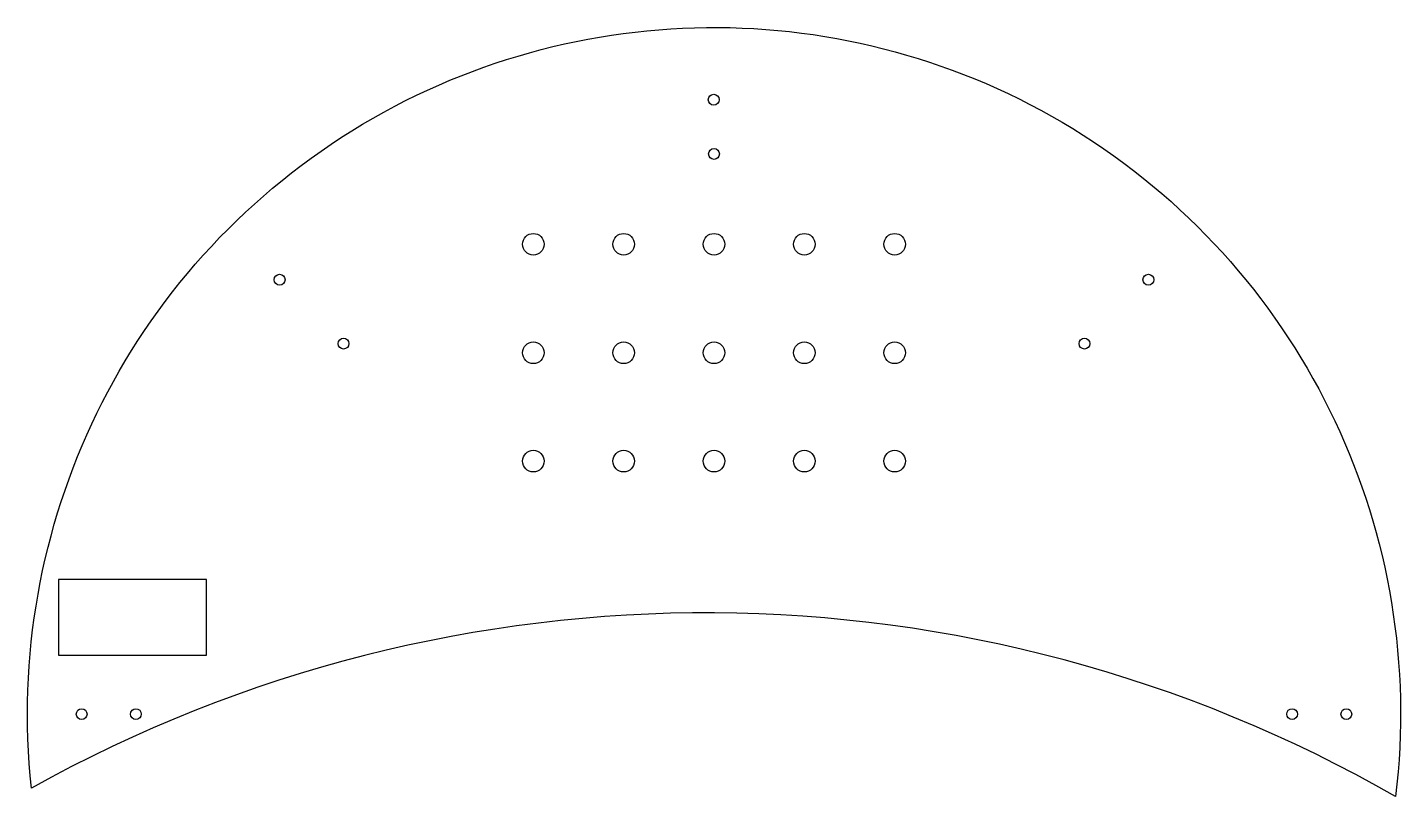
# Model space of a CAD drawing. Header units: millimetres. Extents: x 360 to 740, y -23 to 190.
import ezdxf

# ---------------------------------------------------------------- set-up
doc = ezdxf.new("R2010")
doc.units = ezdxf.units.MM
doc.layers.get('0').update_dxf_attribs({"linetype": 'CONTINUOUS'})

msp = doc.modelspace()

# ---------------------------------------------------------------- linework, layer by layer
msp.add_lwpolyline([(361.11, -20.46, -1.121152), (738.63, -22.8, 0.263)], format="xyb", close=True)
msp.add_lwpolyline([(409.57, 37.27), (368.57, 37.27), (368.57, 16.27), (409.57, 16.27)], close=True)
for centre, radius in [((549.91, 170), 1.5), ((550, 155), 1.5), ((500, 130), 3), ((525, 130), 3), ((550, 130), 3), ((575, 130), 3), ((600, 130), 3), ((429.79, 120.21), 1.5), ((670.21, 120.21), 1.5), ((447.47, 102.53), 1.5), ((500, 100), 3), ((525, 100), 3), ((550, 100), 3), ((575, 100), 3), ((600, 100), 3), ((652.53, 102.53), 1.5), ((500, 70), 3), ((525, 70), 3), ((550, 70), 3), ((575, 70), 3), ((600, 70), 3), ((375, 0), 1.5), ((390, 0), 1.5), ((710, 0), 1.5), ((725, 0), 1.5)]:
    msp.add_circle(centre, radius)

doc.saveas('drawing.dxf')
